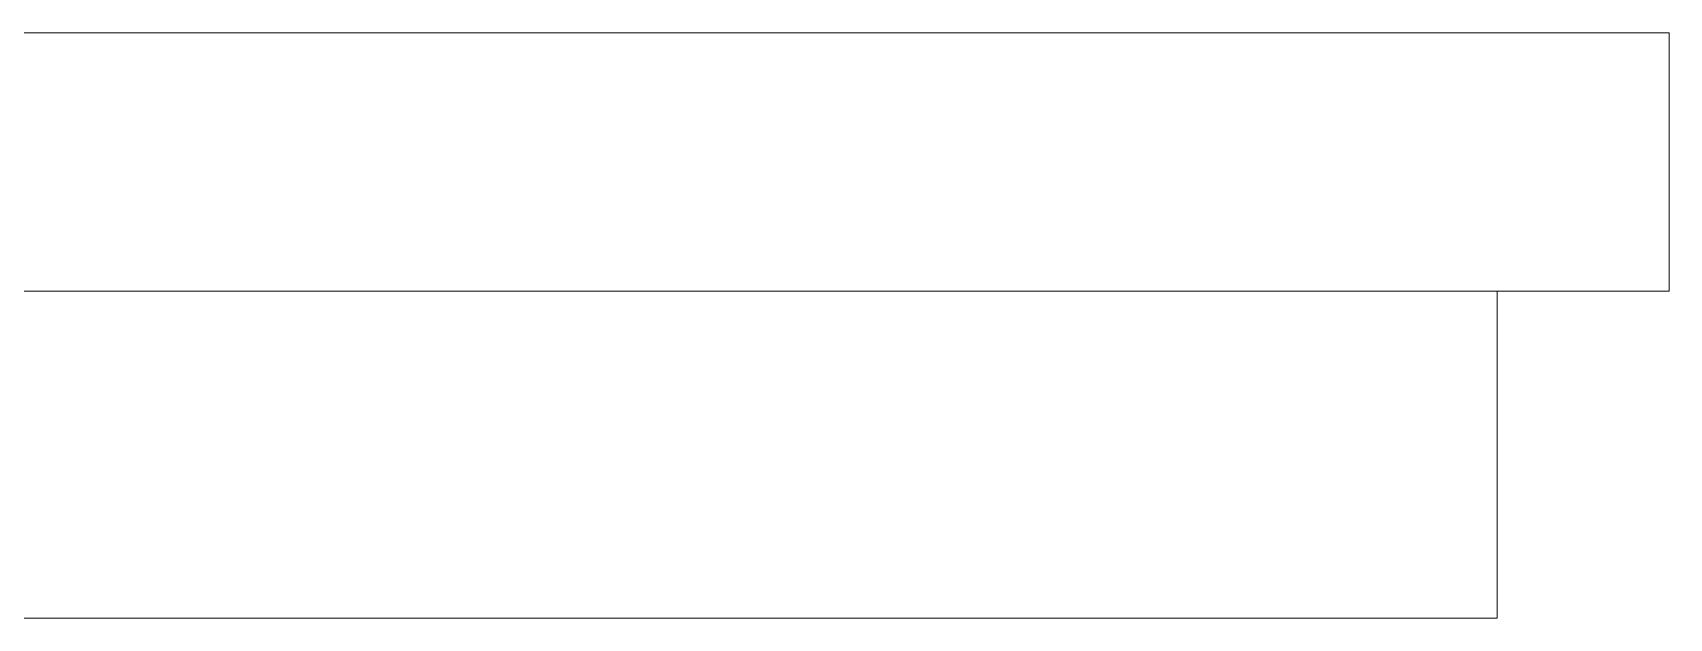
# Model space of a CAD drawing. Header units: millimetres. Extents: x 7606 to 8200, y 2765 to 3605.
# Drawn here: x 8111.36 to 8120.86, y 2985.56 to 2988.96 of the extents above; entities that cross this region are included whole.
import ezdxf

# ---------------------------------------------------------------- set-up
doc = ezdxf.new("R2010")
doc.units = ezdxf.units.MM
doc.layers.get('0').update_dxf_attribs({"color": 3})

msp = doc.modelspace()

# ---------------------------------------------------------------- linework, layer by layer
at = {"linetype": 'Continuous', "lineweight": 18, "extrusion": (0, 1, 0)}
for p, q in [((8069.8595, 2988.957), (8120.8595, 2988.957)), ((8120.8595, 2987.457), (8120.8595, 2988.957)), ((8069.8595, 2987.457), (8120.8595, 2987.457)), ((8119.8595, 2985.557), (8119.8595, 2987.457)), ((8070.8595, 2985.557), (8119.8595, 2985.557))]:
    msp.add_line(p, q, dxfattribs=at)

doc.saveas('drawing.dxf')
